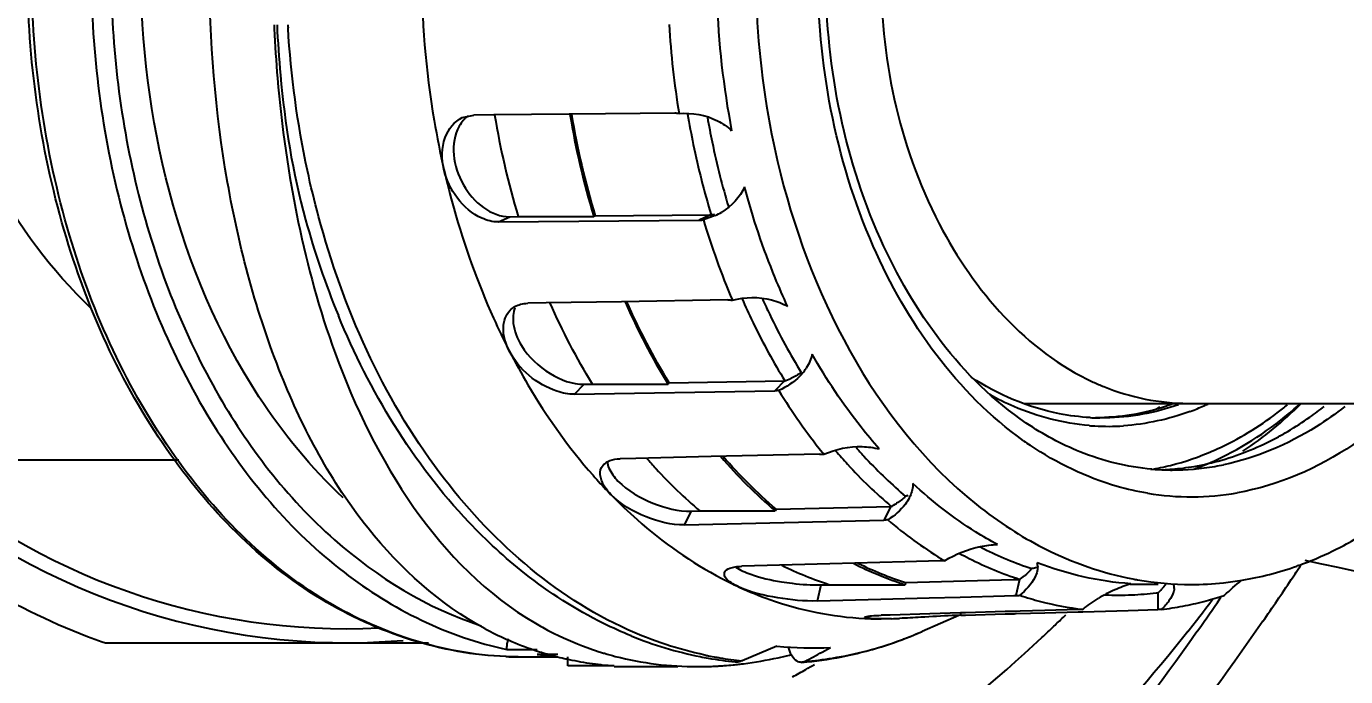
# Model space of a CAD drawing. Header units: millimetres. Extents: x 4086 to 8300, y 123 to 1549.
# Drawn here: x 6771.86 to 6790.64, y 787.95 to 797.21 of the extents above; entities that cross this region are included whole.
import ezdxf
from ezdxf import colors
from ezdxf.entities.mleader import LeaderData, LeaderLine
from ezdxf.math import Vec2, Vec3

# ---------------------------------------------------------------- set-up
doc = ezdxf.new("R2010")
doc.units = ezdxf.units.MM
doc.layers.add('20_ALL_FEATURES', color=7, linetype='Continuous')
doc.layers.add('多重引线', color=7, linetype='Continuous')
doc.styles.add('思源黑', font='SourceHanSansCN-Normal.ttf')

msp = doc.modelspace()

# ---------------------------------------------------------------- linework, layer by layer
at = {"color": 7, "linetype": 'Continuous'}
for p, q in [((6778.063, 795.9103), (6778.2278, 795.9467)), ((6778.5115, 795.9493), (6778.2278, 795.9467)), ((6779.5861, 795.9588), (6778.5115, 795.9493)), ((6779.6073, 795.959), (6779.5861, 795.9588)), ((6781.0882, 795.9721), (6779.6073, 795.959)), ((6779.9563, 794.5103), (6779.9351, 794.5006)), ((6779.9563, 794.5103), (6781.5999, 794.5249)), ((6781.5999, 794.5249), (6781.4378, 794.4504)), ((6781.6632, 794.5147), (6781.4976, 794.4551)), ((6778.5774, 794.4251), (6778.7394, 794.4995)), ((6778.5774, 794.4251), (6781.4378, 794.4504)), ((6778.7394, 794.4995), (6778.8605, 794.5006)), ((6778.8605, 794.5006), (6779.9351, 794.5006)), ((6779.2559, 793.2704), (6778.995, 793.266)), ((6780.3302, 793.2886), (6779.2559, 793.2704)), ((6781.8472, 793.3142), (6780.3302, 793.2886)), ((6779.66, 791.9716), (6779.7978, 792.1132)), ((6779.7978, 792.1132), (6779.9185, 792.1152)), ((6779.9185, 792.1152), (6780.9932, 792.1152)), ((6781.0112, 792.1337), (6780.9932, 792.1152)), ((6781.0112, 792.1337), (6782.65, 792.1615)), ((6782.65, 792.1615), (6782.5122, 792.0198)), ((6779.66, 791.9716), (6782.5122, 792.0198)), ((6787.2165, 791.6339), (6787.0973, 791.6346)), ((6774.027, 791.0316), (6769.5504, 791.0316)), ((6780.5352, 791.057), (6780.3104, 791.0517)), ((6781.6093, 791.0821), (6780.5352, 791.057)), ((6783.1498, 791.1181), (6781.6093, 791.0821)), ((6782.5337, 790.3345), (6784.1652, 790.3726)), ((6784.1652, 790.3726), (6784.0651, 790.1777)), ((6781.2257, 790.1113), (6781.3259, 790.3062)), ((6781.3259, 790.3062), (6781.446, 790.309)), ((6781.446, 790.309), (6782.5207, 790.309)), ((6782.5337, 790.3345), (6782.5207, 790.309)), ((6781.2257, 790.1113), (6784.0651, 790.1777)), ((6782.2237, 789.5256), (6782.0453, 789.5207)), ((6783.2975, 789.5553), (6782.2237, 789.5256)), ((6784.3668, 789.5849), (6783.2975, 789.5553)), ((6784.8685, 789.5987), (6784.3668, 789.5849)), ((6783.1213, 789.0263), (6783.1739, 789.2554)), ((6783.1739, 789.2554), (6783.2934, 789.2587)), ((6783.2934, 789.2587), (6784.3681, 789.2587)), ((6784.3749, 789.2887), (6784.3681, 789.2587)), ((6784.3749, 789.2887), (6785.9122, 789.3312)), ((6785.9122, 789.3312), (6785.9971, 789.3335)), ((6785.9971, 789.3335), (6785.9445, 789.1043)), ((6787.9741, 789.2616), (6787.5722, 789.2616)), ((6784.0235, 789.0512), (6784.7131, 789.0703)), ((6784.7131, 789.0703), (6785.154, 789.0825)), ((6785.154, 789.0825), (6785.787, 789.1)), ((6785.787, 789.1), (6785.9185, 789.1036)), ((6785.9185, 789.1036), (6785.9445, 789.1043)), ((6787.9664, 789.1458), (6787.9664, 788.9048)), ((6788.8162, 789.0057), (6788.868, 789.0807)), ((6783.1213, 789.0263), (6784.0235, 789.0512)), ((6785.7935, 788.8744), (6785.2293, 788.8579)), ((6785.925, 788.8782), (6785.7935, 788.8744)), ((6785.9511, 788.879), (6785.925, 788.8782)), ((6786.0082, 788.8806), (6785.9511, 788.879)), ((6786.3597, 788.8909), (6786.0082, 788.8806)), ((6786.8351, 788.9048), (6786.3597, 788.8909)), ((6786.3607, 788.8579), (6786.836, 788.8718)), ((6786.836, 788.8718), (6786.8991, 788.8736)), ((6786.8991, 788.8736), (6787.5449, 788.8925)), ((6787.5449, 788.8925), (6787.9664, 788.9048)), ((6784.1556, 788.8264), (6784.0298, 788.8228)), ((6784.7197, 788.8429), (6784.1556, 788.8264)), ((6785.135, 788.8216), (6784.6113, 788.5922)), ((6785.1602, 788.8558), (6784.7197, 788.8429)), ((6785.2293, 788.8579), (6785.1602, 788.8558)), ((6785.1612, 788.8228), (6785.1612, 788.8559)), ((6785.1612, 788.8228), (6785.2303, 788.8248)), ((6785.2303, 788.8248), (6785.7944, 788.8413)), ((6785.7944, 788.8413), (6785.926, 788.8451)), ((6785.926, 788.8451), (6785.952, 788.8459)), ((6785.952, 788.8459), (6786.3607, 788.8579)), ((6786.6234, 788.7966), (6786.6579, 788.8299)), ((6773.0021, 788.4316), (6777.5803, 788.4316)), ((6778.6972, 788.3364), (6779.1303, 788.3364)), ((6782.5449, 788.3827), (6782.0486, 788.1744)), ((6783.1873, 788.2981), (6783.3085, 788.3648)), ((6778.8592, 788.2316), (6779.4249, 788.2316)), ((6779.4253, 788.2658), (6779.1303, 788.2657)), ((6779.5663, 788.1032), (6779.5663, 788.2316)), ((6781.9514, 788.1599), (6781.9707, 788.1584)), ((6782.8995, 788.152), (6782.8875, 788.1516)), ((6780.2278, 788.1032), (6779.5663, 788.1032)), ((6780.2278, 788.0916), (6781.1337, 788.0916))]:
    msp.add_line(p, q, dxfattribs=at)
for centre, radius, start, end in [((6793.8394, 798.0169), 12.1581, 181.91033, 190.87006), ((6793.8814, 798.0217), 18.5151, 182.44593, 182.61485), ((6789.3941, 798.0262), 13.8381, 183.28214, 183.47132), ((6793.6937, 798.0149), 12.7096, 183.5134, 189.26699), ((6790.1564, 797.8964), 11.7952, 189.50317, 196.73179), ((6791.2338, 797.8971), 11.7981, 189.45724, 196.73119), ((6791.2119, 797.8968), 11.7541, 189.4911, 196.74509), ((6781.0917, 795.5311), 0.441, 82.4077, 90.45338), ((6793.1021, 797.9562), 11.9969, 189.57225, 191.66859), ((6793.1498, 797.9537), 11.7735, 189.98134, 191.70772), ((6792.8353, 797.9006), 11.7243, 191.66613, 194.21251), ((6792.9044, 797.9022), 11.5227, 191.70476, 194.17388), ((6792.5982, 797.8249), 11.2069, 194.17404, 196.49657), ((6792.4913, 797.8132), 11.3694, 194.21125, 196.81081), ((6781.3994, 795.6324), 1.1268, 280.01167, 283.29593), ((6781.2586, 795.3964), 0.97, 294.64116, 300.95801), ((6787.3567, 797.6404), 11.9571, 195.44053, 202.35345), ((6781.4346, 794.875), 0.4245, 270.43613, 278.53766), ((6792.0364, 797.606), 10.9997, 196.64575, 202.98131), ((6791.122, 797.3079), 9.9084, 203.68412, 205.73244), ((6791.195, 797.3071), 9.7096, 204.18697, 205.63477), ((6787.7269, 797.2069), 10.1108, 204.24593, 207.1782), ((6790.9502, 797.2262), 9.7182, 205.73828, 205.95274), ((6790.8648, 797.1469), 9.3426, 205.62501, 208.61133), ((6790.5117, 797.0042), 9.2267, 205.9046, 211.65732), ((6790.4427, 796.9167), 8.8618, 208.61172, 211.55304), ((6782.3114, 792.772), 0.7789, 315.7427, 319.71736), ((6782.3615, 792.7303), 0.7137, 319.67425, 327.20384), ((6782.2495, 793.2719), 1.1829, 289.58905, 294.52971), ((6785.142, 795.5853), 4.7452, 306.05657, 306.99631), ((6787.1678, 795.1271), 3.6265, 290.35965, 293.70469), ((6787.1391, 795.1935), 3.6988, 293.69811, 294.63264), ((6786.67, 795.6435), 4.9492, 307.30078, 309.45761), ((6787.3534, 795.5759), 4.8148, 305.28448, 308.29897), ((6787.2611, 794.7925), 3.2788, 265.27003, 266.64999), ((6787.1743, 794.7522), 3.1185, 266.84593, 268.58473), ((6787.2601, 794.7757), 3.262, 266.64998, 273.83886), ((6787.0771, 794.7498), 3.1137, 270.00184, 272.47609), ((6787.5089, 795.3542), 4.5439, 300.56608, 305.29933), ((6788.9011, 795.3163), 4.9145, 234.64839, 235.94625), ((6787.6272, 795.1571), 4.3141, 298.21324, 300.54369), ((6789.302, 796.0729), 7.8513, 218.85482, 219.14355), ((6788.9508, 795.9121), 7.3184, 220.42581, 222.43387), ((6789.0518, 795.9153), 7.1451, 221.13198, 222.49078), ((6787.192, 794.746), 3.9069, 284.17513, 293.656), ((6787.1324, 794.8905), 4.0631, 293.60734, 294.1375), ((6787.1236, 794.9101), 4.0847, 294.13733, 294.47078), ((6776.4139, 798.0316), 9.6, 227.14687, 274.81354), ((6776.4139, 798.0316), 9.4, 228.39908, 272.82957), ((6786.2454, 795.8713), 7.3496, 220.91599, 222.45131), ((6788.7014, 795.585), 6.6636, 222.43166, 229.15187), ((6787.2411, 794.5667), 3.721, 279.68541, 284.11844), ((6787.8739, 794.5015), 3.6099, 274.71199, 279.7469), ((6788.1707, 794.4941), 3.6024, 270.02039, 279.74633), ((6787.8559, 794.5981), 3.7082, 279.76804, 285.99553), ((6788.1623, 794.5437), 3.6528, 279.74566, 281.73701), ((6785.6165, 795.8186), 7.5768, 221.31106, 221.9153), ((6785.466, 795.6821), 7.3737, 221.90756, 224.21476), ((6785.8537, 795.5018), 6.8112, 222.38236, 229.67542), ((6788.1731, 794.2749), 3.3833, 265.09621, 268.28191), ((6788.1721, 794.2474), 3.3558, 268.28455, 269.99923), ((6787.8761, 794.479), 3.5874, 273.12719, 274.70639), ((6788.442, 794.3251), 3.8149, 260.65069, 279.90756), ((6783.5534, 791.4926), 1.2797, 298.41573, 302.81856), ((6788.4322, 795.285), 6.2605, 229.2194, 229.62918), ((6783.9449, 790.7426), 0.5431, 332.82127, 335.84617), ((6789.032, 794.9465), 5.8274, 231.26434, 237.13587), ((6776.4139, 798.0316), 10.2, 229.94844, 250.05156), ((6788.773, 794.5474), 5.3516, 237.14578, 242.81544), ((6788.2508, 794.2819), 5.0517, 292.34955, 297.92932), ((6788.1213, 794.5277), 5.3295, 297.92136, 301.56189), ((6787.8559, 794.4741), 5.6852, 238.51157, 239.04523), ((6787.6746, 794.357), 5.296, 241.47968, 243.12263), ((6787.5496, 794.0993), 5.0096, 243.06493, 252.03912), ((6787.8168, 794.3862), 5.1688, 242.56975, 243.19129), ((6787.7123, 794.1686), 4.9275, 243.13506, 251.83162), ((6788.6745, 794.3633), 5.1429, 242.85446, 243.30543), ((6784.8512, 794.0504), 5.0385, 243.66597, 251.99018), ((6785.9332, 794.0693), 5.0588, 242.94534, 251.97757), ((6785.9253, 794.064), 5.0207, 243.65758, 252.01375), ((6784.8983, 788.4645), 1.1346, 88.31755, 91.50853), ((6786.0224, 789.515), 0.2348, 3.9663, 13.69311), ((6788.3797, 793.9509), 4.6963, 284.55774, 289.5129), ((6760.3089, 809.0499), 35.5333, 326.2924, 326.70908), ((6788.3469, 794.0472), 4.798, 289.49782, 289.88109), ((6788.3423, 794.0599), 4.8115, 289.88103, 290.1416), ((6788.3296, 794.0944), 4.8483, 290.14313, 291.58748), ((6788.3143, 794.1332), 4.89, 291.58611, 292.04711), ((6788.3081, 794.1486), 4.9066, 292.04701, 292.32217), ((6784.2773, 794.1614), 5.434, 242.37521, 244.18363), ((6784.2343, 794.0729), 5.3355, 244.18577, 245.31961), ((6785.1617, 790.4654), 1.4112, 306.2267, 309.97448), ((6788.2157, 787.2563), 2.1117, 107.37274, 114.06022), ((6788.452, 793.7361), 4.4751, 259.1844, 260.06912), ((6788.4439, 793.6883), 4.4266, 260.06627, 269.97762), ((6788.4418, 793.6681), 4.4064, 270.00421, 276.02636), ((6788.4385, 793.6977), 4.4362, 276.02849, 279.48201), ((6788.4223, 793.7883), 4.5282, 279.49536, 284.55302), ((6758.1138, 810.5212), 38.1758, 325.20721, 326.28372), ((6785.9071, 790.5111), 1.4073, 271.52127, 273.85038), ((6787.5147, 793.7326), 4.8668, 251.88674, 255.52414), ((6788.227, 787.2213), 2.1482, 113.95343, 121.06135), ((6787.4085, 793.5738), 4.4637, 267.57612, 272.42439), ((6787.4071, 793.5962), 4.4861, 272.42855, 276.90232), ((6787.4047, 793.6179), 4.508, 276.89985, 277.25623), ((6786.8635, 790.3296), 1.6229, 312.80938, 315.75468), ((6788.0693, 789.2043), 0.1314, 0.0133, 6.26412), ((6787.4089, 793.7243), 4.8582, 284.47377, 287.64869), ((6787.3898, 793.7857), 4.9224, 287.64304, 288.10583), ((6787.4768, 793.5826), 4.7121, 255.51408, 262.94542), ((6786.9595, 784.5935), 4.3132, 90.81597, 91.6536), ((6788.1166, 783.8217), 5.0854, 91.05367, 91.69255), ((6787.4518, 793.5372), 4.6661, 277.0335, 280.77441), ((6787.4356, 793.6207), 4.7512, 280.77711, 284.47341), ((6748.8226, 816.7115), 48.6528, 324.66265, 325.28755), ((6770.1502, 802.9903), 23.2427, 322.28291, 323.13444), ((6781.431, 792.6875), 4.6087, 239.68005, 242.51579), ((6784.0299, 793.4029), 4.6313, 267.0907, 269.99867), ((6783.9286, 797.3977), 8.6274, 271.63487, 272.40155), ((6768.8168, 807.2952), 25.6763, 313.49466, 313.69062), ((6768.8104, 807.3018), 25.6855, 313.69062, 313.90797), ((6770.0807, 803.044), 23.3306, 321.72725, 322.28307), ((6780.5493, 792.6523), 4.5642, 241.74991, 245.9465), ((6781.3733, 792.5748), 4.4822, 242.50503, 250.03138), ((6782.5304, 793.6085), 5.4815, 247.87801, 258.6648), ((6782.3396, 793.7733), 5.6573, 288.7903, 293.67517), ((6782.4334, 793.5517), 5.4166, 290.24548, 290.87509), ((6782.3989, 793.6403), 5.5116, 290.8821, 293.66644), ((6768.8341, 807.2768), 25.6511, 312.9674, 313.22564), ((6768.8246, 807.287), 25.665, 313.22564, 313.49467), ((6773.0021, 788.6316), 0.2, 250.05156, 270), ((6780.5189, 792.586), 4.4913, 245.95645, 247.06796), ((6788.8933, 787.4014), 10.2401, 173.91282, 174.17263), ((6780.5116, 792.5688), 4.4726, 247.06844, 252.08644), ((6780.5186, 792.5901), 4.495, 252.08761, 254.9643), ((6781.3479, 792.5103), 4.4129, 250.05504, 252.17709), ((6781.3462, 792.5049), 4.4072, 252.17765, 252.61372), ((6783.0401, 793.2115), 4.8542, 264.14499, 273.17074), ((6782.4953, 793.3704), 5.2251, 279.27054, 290.29649), ((6782.4212, 793.5312), 5.4017, 281.1545, 288.79834), ((6778.8593, 793.2058), 4.9742, 267.98522, 269.99903), ((6779.7101, 793.1682), 4.9366, 263.25445, 265.47153), ((6780.5245, 792.6122), 4.5178, 254.96396, 256.69807), ((6780.5277, 792.6252), 4.5313, 256.69748, 257.09773), ((6780.5297, 792.6343), 4.5405, 257.09791, 257.96887), ((6780.5388, 792.6794), 4.5866, 257.97555, 262.17736), ((6780.5457, 792.7265), 4.6342, 262.17201, 262.71009), ((6780.5472, 792.7381), 4.6459, 262.71005, 263.16159), ((6780.5489, 792.7522), 4.6601, 263.16171, 263.85706), ((6781.3481, 792.511), 4.4136, 252.61393, 253.41121), ((6780.5528, 792.7908), 4.6988, 263.85927, 266.0333), ((6781.3556, 792.5368), 4.4404, 253.41265, 255.4843), ((6782.4833, 793.4074), 5.2751, 258.73729, 259.99151), ((6782.5563, 793.2027), 5.0539, 258.12644, 258.74001), ((6782.4711, 793.3353), 5.202, 259.9854, 264.26538), ((6782.5596, 793.2193), 5.0708, 258.7397, 259.94645), ((6782.5558, 793.1979), 5.0491, 259.94689, 260.57264), ((6782.5494, 793.1581), 5.0088, 260.56935, 264.26066), ((6781.3961, 793.3987), 5.3076, 274.2995, 275.68569), ((6781.3891, 793.4709), 5.3802, 275.68353, 276.10602), ((6781.3836, 793.5221), 5.4316, 276.10667, 276.94193), ((6781.3781, 793.5677), 5.4775, 276.94115, 277.22324), ((6781.3462, 793.7933), 5.7054, 277.25605, 282.28172), ((6781.2882, 794.0735), 5.9915, 282.25443, 283.85662), ((6781.2689, 794.1531), 6.0734, 283.85357, 284.09939), ((6782.4586, 793.3538), 5.2205, 274.8442, 281.12852), ((6753.7404, 842.0445), 61.2845, 298.459335, 298.717732), ((6782.5397, 793.1358), 4.9864, 274.65745, 279.20127), ((6771.4439, 808.0005), 23.0318, 299.98425, 300.34076), ((6781.4123, 793.104), 5.0124, 270.00653, 272.2941), ((6781.4087, 793.2067), 5.1152, 272.28808, 272.76666), ((6781.4065, 793.2518), 5.1604, 272.76699, 273.46773), ((6781.4028, 793.3112), 5.2198, 273.46799, 274.29792), ((6771.365, 808.1374), 23.1898, 299.45442, 299.98405)]:
    msp.add_arc(centre, radius, start, end, dxfattribs=at)
for points, knots in [([(6778.389, 788.6317), (6777.7438, 788.9783), (6776.5422, 790.0662), (6775.3481, 792.3154), (6774.6216, 795.0421), (6774.3779, 798.0315), (6774.6216, 801.0209), (6775.348, 803.7476), (6776.5421, 805.9969), (6777.7438, 807.0848), (6778.3891, 807.4314)], [0, 0, 0, 0, 0.1035675, 0.2218306, 0.355989, 0.4999979, 0.6439998, 0.7781569, 0.8964215, 1, 1, 1, 1]), ([(6778.6844, 788.2347), (6777.7682, 788.2669), (6775.8301, 788.9097), (6773.6221, 791.1867), (6772.2051, 794.3399), (6771.8766, 796.7367), (6771.8711, 797.9704)], [0, 0, 0, 0, 0.2121502, 0.4484048, 0.7145107, 1, 1, 1, 1]), ([(6778.8592, 788.2316), (6777.9447, 788.2316), (6775.9811, 788.8226), (6773.727, 791.089), (6772.2731, 794.2766), (6771.9353, 796.7133), (6771.9297, 797.9701)], [0, 0, 0, 0, 0.2095775, 0.4447277, 0.7119858, 1, 1, 1, 1]), ([(6772.7783, 797.967), (6772.7836, 796.8248), (6773.0659, 794.5993), (6774.2814, 791.6203), (6776.1693, 789.3575), (6777.8605, 788.5108), (6778.6972, 788.3364)], [0, 0, 0, 0, 0.2833001, 0.5495514, 0.7880153, 1, 1, 1, 1]), ([(6773.0609, 797.966), (6773.0658, 796.9079), (6773.3156, 794.8414), (6774.3867, 792.0426), (6776.0563, 789.8483), (6777.5659, 788.9229), (6778.3338, 788.6739)], [0, 0, 0, 0, 0.2805674, 0.5459189, 0.7859332, 1, 1, 1, 1]), ([(6776.369, 790.4965), (6775.91, 790.9205), (6774.1644, 793.0563), (6773.4852, 795.9236), (6773.4852, 798.0316)], [0, 0, 0, 0, 0.2286469, 1, 1, 1, 1]), ([(6777.482, 798.0316), (6777.482, 797.3085), (6777.5615, 796.3446), (6777.7492, 795.4019), (6777.8025, 795.1701)], [0, 0, 0, 0, 0.7524863, 1, 1, 1, 1]), ([(6786.0577, 791.3079), (6785.1051, 791.9837), (6783.577, 794.1533), (6783.1233, 796.6885), (6783.1233, 798.0316)], [0, 0, 0, 0, 0.4651184, 1, 1, 1, 1]), ([(6786.0956, 791.5592), (6785.171, 792.1831), (6783.6757, 794.2745), (6783.2352, 796.7224), (6783.2352, 798.0316)], [0, 0, 0, 0, 0.4600494, 1, 1, 1, 1]), ([(6782.2571, 797.3978), (6782.2936, 796.6886), (6782.6377, 794.1304), (6783.916, 791.5781), (6785.3856, 790.401)], [0, 0, 0, 0, 0.2738602, 1, 1, 1, 1]), ([(6775.3856, 797.1771), (6775.3963, 796.9418), (6775.4563, 796.0171), (6775.5863, 795.0964), (6775.728, 794.4199)], [0, 0, 0, 0, 0.2541254, 1, 1, 1, 1]), ([(6775.4248, 797.2327), (6775.436, 796.9936), (6775.4988, 796.0601), (6775.645, 795.1284), (6775.8311, 794.457)], [0, 0, 0, 0, 0.2556801, 1, 1, 1, 1]), ([(6776.0163, 794.5038), (6775.9579, 794.7201), (6775.7444, 795.6022), (6775.6228, 796.5062), (6775.5814, 797.1883)], [0, 0, 0, 0, 0.2469555, 1, 1, 1, 1]), ([(6777.8025, 795.1701), (6777.7684, 795.3185), (6777.7609, 795.6112), (6777.9499, 795.8584), (6778.0632, 795.9103)], [0, 0, 0, 0, 0.5499531, 1, 1, 1, 1]), ([(6778.0207, 795.7884), (6777.8855, 795.5447), (6777.9663, 794.9094), (6778.472, 794.4972), (6778.7394, 794.4995)], [0, 0, 0, 0, 0.510334, 1, 1, 1, 1]), ([(6777.8025, 795.1701), (6777.8449, 794.9852), (6778.0284, 794.2642), (6778.2803, 793.5602), (6778.508, 793.0549)], [0, 0, 0, 0, 0.2549533, 1, 1, 1, 1]), ([(6778.5774, 794.4251), (6778.4961, 794.4243), (6778.1249, 794.5219), (6777.8678, 794.8858), (6777.8025, 795.1701)], [0, 0, 0, 0, 0.2178279, 1, 1, 1, 1]), ([(6782.6964, 793.2224), (6782.6341, 793.3568), (6782.3927, 793.9103), (6782.2008, 794.4851), (6782.0829, 794.9252)], [0, 0, 0, 0, 0.2453615, 1, 1, 1, 1]), ([(6780.4228, 788.6158), (6779.3629, 789.093), (6777.4, 790.8516), (6776.3679, 793.2029), (6776.0163, 794.5038)], [0, 0, 0, 0, 0.4631138, 1, 1, 1, 1]), ([(6775.728, 794.4199), (6775.8603, 793.7882), (6776.4385, 791.6468), (6777.7263, 789.5149), (6779.1044, 788.7092)], [0, 0, 0, 0, 0.2879078, 1, 1, 1, 1]), ([(6781.8472, 793.3142), (6781.8575, 793.3144), (6781.8784, 793.3141), (6781.8992, 793.3125), (6781.9097, 793.3114)], [0, 0, 0, 0, 0.4934226, 1, 1, 1, 1]), ([(6778.9537, 789.4185), (6778.6718, 789.6405), (6777.55, 790.6742), (6776.7412, 792.0186), (6776.2981, 793.0929)], [0, 0, 0, 0, 0.2359264, 1, 1, 1, 1]), ([(6778.7325, 792.5887), (6778.6809, 792.6891), (6778.6139, 792.8891), (6778.6821, 793.1026), (6778.7443, 793.1666)], [0, 0, 0, 0, 0.5584871, 1, 1, 1, 1]), ([(6778.7894, 792.9807), (6778.8026, 792.8696), (6778.923, 792.5792), (6779.2746, 792.2488), (6779.6297, 792.1104), (6779.7978, 792.1132)], [0, 0, 0, 0, 0.2372403, 0.6432798, 1, 1, 1, 1]), ([(6778.7325, 792.5887), (6778.8166, 792.4249), (6779.1601, 791.8001), (6779.5762, 791.214), (6779.9253, 790.8168)], [0, 0, 0, 0, 0.2582397, 1, 1, 1, 1]), ([(6779.66, 791.9716), (6779.576, 791.9701), (6779.1984, 792.0478), (6778.868, 792.325), (6778.7325, 792.5887)], [0, 0, 0, 0, 0.2207772, 1, 1, 1, 1]), ([(6784.0011, 791.1915), (6783.9122, 791.2923), (6783.5588, 791.7168), (6783.2518, 792.1794), (6783.0455, 792.5428)], [0, 0, 0, 0, 0.2433141, 1, 1, 1, 1]), ([(6787.0027, 791.6384), (6786.857, 791.6464), (6786.2606, 791.7207), (6785.6906, 791.9652), (6785.3106, 792.213)], [0, 0, 0, 0, 0.2434541, 1, 1, 1, 1]), ([(6782.571, 792.0242), (6782.5614, 792.0229), (6782.5418, 792.0209), (6782.5222, 792.02), (6782.5122, 792.0198)], [0, 0, 0, 0, 0.491554, 1, 1, 1, 1]), ([(6786.9907, 791.5249), (6786.6231, 791.5553), (6786.1309, 791.683), (6785.6856, 791.9033), (6785.574, 791.9654)], [0, 0, 0, 0, 0.7427786, 1, 1, 1, 1]), ([(6788.4788, 790.9036), (6788.6121, 790.9519), (6789.1527, 791.1803), (6789.6433, 791.5205), (6789.9743, 791.8172)], [0, 0, 0, 0, 0.2417796, 1, 1, 1, 1]), ([(6790.633, 791.7974), (6790.5016, 791.6936), (6789.9784, 791.3214), (6789.37, 791.0638), (6788.9053, 790.9673)], [0, 0, 0, 0, 0.2607746, 1, 1, 1, 1]), ([(6791.2506, 791.6437), (6791.0908, 791.5033), (6790.455, 791.0054), (6789.6844, 790.6701), (6789.0984, 790.5671)], [0, 0, 0, 0, 0.2633178, 1, 1, 1, 1]), ([(6787.8223, 790.5609), (6787.6767, 790.585), (6787.0856, 790.7184), (6786.5283, 790.9883), (6786.1492, 791.2446)], [0, 0, 0, 0, 0.2437984, 1, 1, 1, 1]), ([(6783.1498, 791.1181), (6783.1601, 791.1184), (6783.1811, 791.1183), (6783.2021, 791.1173), (6783.2128, 791.1166)], [0, 0, 0, 0, 0.490842, 1, 1, 1, 1]), ([(6780.1811, 790.5401), (6780.1494, 790.5726), (6780.0597, 790.6753), (6780.0028, 790.8427), (6780.0464, 790.9275)], [0, 0, 0, 0, 0.3223878, 1, 1, 1, 1]), ([(6780.2803, 790.7349), (6780.4173, 790.5939), (6780.7601, 790.4005), (6781.1398, 790.3019), (6781.3259, 790.3062)], [0, 0, 0, 0, 0.5136607, 1, 1, 1, 1]), ([(6785.6856, 789.8302), (6785.5793, 789.8872), (6785.1506, 790.1362), (6784.7564, 790.4429), (6784.4816, 790.6978)], [0, 0, 0, 0, 0.2435556, 1, 1, 1, 1]), ([(6780.1811, 790.5401), (6780.3005, 790.4174), (6780.7777, 789.9605), (6781.3242, 789.5738), (6781.7577, 789.347)], [0, 0, 0, 0, 0.2592447, 1, 1, 1, 1]), ([(6781.2257, 790.1113), (6781.0398, 790.1069), (6780.6604, 790.2059), (6780.3182, 790.3993), (6780.1811, 790.5401)], [0, 0, 0, 0, 0.4861583, 1, 1, 1, 1]), ([(6784.428, 790.4945), (6784.4124, 790.464), (6784.3333, 790.3396), (6784.2176, 790.2421), (6784.1229, 790.1814)], [0, 0, 0, 0, 0.233633, 1, 1, 1, 1]), ([(6784.412, 790.5293), (6784.4066, 790.5266), (6784.3951, 790.5215), (6784.3832, 790.5172), (6784.3771, 790.5153)], [0, 0, 0, 0, 0.4860756, 1, 1, 1, 1]), ([(6784.1229, 790.1814), (6784.1135, 790.1804), (6784.0943, 790.1787), (6784.075, 790.1779), (6784.0651, 790.1777)], [0, 0, 0, 0, 0.4881938, 1, 1, 1, 1]), ([(6782.0582, 789.4534), (6782.096, 789.436), (6782.2733, 789.3663), (6782.4603, 789.3245), (6782.6069, 789.3003)], [0, 0, 0, 0, 0.2186573, 1, 1, 1, 1]), ([(6786.2497, 789.4492), (6786.2429, 789.4192), (6786.1911, 789.2851), (6786.0873, 789.1786), (6786.0016, 789.107)], [0, 0, 0, 0, 0.2155914, 1, 1, 1, 1]), ([(6786.256, 789.4872), (6786.2553, 789.4809), (6786.2537, 789.4681), (6786.2512, 789.4555), (6786.2497, 789.4492)], [0, 0, 0, 0, 0.495328, 1, 1, 1, 1]), ([(6786.2566, 789.5313), (6786.2572, 789.524), (6786.2575, 789.5093), (6786.2567, 789.4946), (6786.256, 789.4872)], [0, 0, 0, 0, 0.4959567, 1, 1, 1, 1]), ([(6780.4662, 788.5305), (6780.3333, 788.5844), (6779.7989, 788.825), (6779.3011, 789.1448), (6778.9537, 789.4185)], [0, 0, 0, 0, 0.2448931, 1, 1, 1, 1]), ([(6781.796, 789.4097), (6781.7959, 789.4125), (6781.796, 789.418), (6781.7969, 789.4234), (6781.7975, 789.4261)], [0, 0, 0, 0, 0.5036737, 1, 1, 1, 1]), ([(6782.0064, 789.2248), (6781.9761, 789.2387), (6781.8967, 789.2807), (6781.7984, 789.3483), (6781.796, 789.4097)], [0, 0, 0, 0, 0.3513127, 1, 1, 1, 1]), ([(6782.6069, 789.3003), (6782.6585, 789.2918), (6782.8463, 789.2654), (6783.0365, 789.2516), (6783.1739, 789.2554)], [0, 0, 0, 0, 0.2755385, 1, 1, 1, 1]), ([(6788.1852, 789.2629), (6788.1892, 789.2563), (6788.1958, 789.2419), (6788.1991, 789.2265), (6788.1999, 789.2186)], [0, 0, 0, 0, 0.4946629, 1, 1, 1, 1]), ([(6782.0064, 789.2248), (6782.1495, 789.1591), (6782.7207, 788.9264), (6783.3363, 788.8009), (6783.7948, 788.7776)], [0, 0, 0, 0, 0.2553718, 1, 1, 1, 1]), ([(6783.1213, 789.0263), (6782.9328, 789.021), (6782.5544, 789.0597), (6782.1797, 789.1452), (6782.0064, 789.2248)], [0, 0, 0, 0, 0.4971269, 1, 1, 1, 1]), ([(6788.2007, 789.2043), (6788.2007, 789.1911), (6788.1914, 789.1266), (6788.1565, 789.0694), (6788.1267, 789.0278)], [0, 0, 0, 0, 0.20591, 1, 1, 1, 1]), ([(6789.4646, 788.7377), (6788.4111, 787.221), (6786.1472, 784.2814), (6782.0743, 780.4697), (6777.3828, 777.4662), (6774.0095, 775.931), (6772.2842, 775.2774)], [0, 0, 0, 0, 0.2498092, 0.5002898, 0.7504322, 1, 1, 1, 1]), ([(6783.7955, 788.7937), (6783.7955, 788.7996), (6783.8246, 788.8057), (6783.8406, 788.8093), (6783.8557, 788.8113)], [0, 0, 0, 0, 0.2786839, 1, 1, 1, 1]), ([(6783.8563, 788.7779), (6783.841, 788.7794), (6783.8251, 788.7825), (6783.7955, 788.7878), (6783.7955, 788.7937)], [0, 0, 0, 0, 0.7231161, 1, 1, 1, 1]), ([(6783.8557, 788.8113), (6783.867, 788.8127), (6783.9248, 788.8188), (6783.983, 788.8214), (6784.0298, 788.8228)], [0, 0, 0, 0, 0.1945493, 1, 1, 1, 1]), ([(6784.0298, 788.7716), (6784.0123, 788.7716), (6783.9544, 788.7721), (6783.8964, 788.7739), (6783.8563, 788.7779)], [0, 0, 0, 0, 0.3025207, 1, 1, 1, 1]), ([(6785.1612, 788.8228), (6785.1208, 788.8216), (6784.932, 788.8141), (6784.7435, 788.8023), (6784.5953, 788.7937)], [0, 0, 0, 0, 0.2139966, 1, 1, 1, 1]), ([(6788.3968, 788.5929), (6787.3874, 787.3135), (6782.8342, 782.6542), (6776.7131, 779.7007), (6772.0095, 778.5123)], [0, 0, 0, 0, 0.2514516, 1, 1, 1, 1]), ([(6772.0259, 775.8698), (6773.6712, 776.4955), (6776.8862, 777.9565), (6781.3734, 780.7833), (6785.2989, 784.3614), (6787.4924, 787.1337), (6788.5116, 788.5712)], [0, 0, 0, 0, 0.2499085, 0.4998445, 0.749835, 1, 1, 1, 1]), ([(6777.0982, 782.9825), (6778.793, 783.5897), (6782.0903, 785.1002), (6784.9993, 787.2791), (6786.3174, 788.5069)], [0, 0, 0, 0, 0.4998489, 1, 1, 1, 1]), ([(6778.6972, 788.3364), (6778.6972, 788.3401), (6778.6995, 788.3751), (6778.703, 788.4099), (6778.7062, 788.4411)], [0, 0, 0, 0, 0.1065671, 1, 1, 1, 1]), ([(6782.8875, 788.1516), (6782.8688, 788.1522), (6782.7723, 788.1855), (6782.7287, 788.292), (6782.7087, 788.3682)], [0, 0, 0, 0, 0.1923226, 1, 1, 1, 1]), ([(6782.9446, 788.1659), (6782.9374, 788.162), (6782.9236, 788.1542), (6782.9069, 788.1519), (6782.8996, 788.1539)], [0, 0, 0, 0, 0.5196187, 1, 1, 1, 1])]:
    msp.add_open_spline(points, degree=3, knots=knots, dxfattribs=at)
for points in [[(6778.1466, 795.9372), (6778.0951, 795.8976), (6778.0522, 795.8452), (6778.0207, 795.7884)], [(6781.15, 795.9683), (6781.3348, 795.9839), (6781.5317, 795.95), (6781.697, 795.8657)], [(6781.697, 795.8657), (6781.7703, 795.8283), (6781.8394, 795.7805), (6781.8994, 795.7241)], [(6772.7743, 793.1981), (6772.2138, 793.7313), (6771.7351, 794.3669), (6771.3838, 795.0561)], [(6782.0829, 794.9252), (6782.0189, 794.7765), (6781.8964, 794.6479), (6781.7576, 794.5645)], [(6778.7443, 793.1666), (6778.7843, 793.2078), (6778.8384, 793.2374), (6778.8939, 793.2523)], [(6778.813, 793.2), (6778.7862, 793.1315), (6778.7807, 793.0537), (6778.7894, 792.9807)], [(6778.8939, 793.2523), (6778.9268, 793.2611), (6778.961, 793.2654), (6778.995, 793.266)], [(6779.9185, 792.1152), (6779.6905, 792.4849), (6779.4893, 792.8722), (6779.314, 793.2696)], [(6780.3807, 793.2878), (6780.5578, 792.884), (6780.7617, 792.4906), (6780.9932, 792.1152)], [(6781.0112, 792.1337), (6780.783, 792.5034), (6780.5818, 792.8906), (6780.4066, 793.2881)], [(6781.9097, 793.3114), (6782.0896, 793.3586), (6782.2878, 793.3618), (6782.4678, 793.3146)], [(6782.4678, 793.3146), (6782.5473, 793.2938), (6782.625, 793.263), (6782.6964, 793.2224)], [(6783.0455, 792.5428), (6783.03, 792.4725), (6783.0003, 792.4043), (6782.9614, 792.3437)], [(6782.8911, 792.2795), (6782.8434, 792.2475), (6782.7928, 792.2196), (6782.7406, 792.1957)], [(6782.8692, 792.2285), (6782.7852, 792.1421), (6782.6808, 792.0738), (6782.571, 792.0242)], [(6782.571, 792.0242), (6782.758, 791.7197), (6782.9637, 791.4256), (6783.1879, 791.1473)], [(6788.0941, 791.7994), (6787.7681, 791.6932), (6787.4215, 791.636), (6787.0787, 791.6361)], [(6788.2647, 791.8216), (6787.9297, 791.7043), (6787.5714, 791.6384), (6787.2165, 791.6339)], [(6788.4295, 791.7272), (6788.1254, 791.6144), (6787.8021, 791.5428), (6787.4785, 791.5211)], [(6788.1649, 791.8275), (6788.1411, 791.8189), (6788.1171, 791.8107), (6788.093, 791.8027)], [(6788.8156, 791.1924), (6789.118, 791.33), (6789.4049, 791.5054), (6789.6692, 791.7067)], [(6789.1808, 791.16), (6789.4787, 791.3567), (6789.7559, 791.5872), (6790.0083, 791.8396)], [(6786.8591, 791.1511), (6786.5914, 791.2588), (6786.3348, 791.3977), (6786.0956, 791.5592)], [(6788.8777, 791.0335), (6789.1508, 791.1116), (6789.4164, 791.2213), (6789.6668, 791.3556)], [(6783.2128, 791.1166), (6783.3822, 791.1919), (6783.573, 791.2306), (6783.7584, 791.2252)], [(6783.7584, 791.2252), (6783.84, 791.2228), (6783.922, 791.212), (6784.0011, 791.1915)], [(6787.8838, 790.904), (6787.5338, 790.934), (6787.1851, 791.0199), (6786.8591, 791.1511)], [(6780.0464, 790.9275), (6780.0696, 790.9727), (6780.1158, 791.007), (6780.1631, 791.0253)], [(6780.1269, 791.015), (6780.1296, 790.9821), (6780.1388, 790.9495), (6780.1517, 790.919)], [(6780.1631, 791.0253), (6780.2096, 791.0433), (6780.2605, 791.0506), (6780.3104, 791.0517)], [(6781.7449, 791.0823), (6781.9829, 790.8053), (6782.242, 790.5449), (6782.5207, 790.309)], [(6782.5337, 790.3345), (6782.2632, 790.5633), (6782.0112, 790.8153), (6781.7792, 791.0831)], [(6783.5494, 790.9741), (6783.7442, 790.761), (6783.9524, 790.5592), (6784.173, 790.3729)], [(6780.1517, 790.919), (6780.1807, 790.85), (6780.2281, 790.7886), (6780.2803, 790.7349)], [(6784.4816, 790.6978), (6784.4808, 790.6371), (6784.4653, 790.5758), (6784.4405, 790.5204)], [(6784.3771, 790.5153), (6784.3364, 790.4793), (6784.2926, 790.4466), (6784.247, 790.4172)], [(6784.1229, 790.1814), (6784.3627, 789.9776), (6784.618, 789.7905), (6784.8864, 789.6261)], [(6785.4423, 789.8021), (6785.5223, 789.8183), (6785.604, 789.8282), (6785.6856, 789.8302)], [(6784.9317, 789.5986), (6785.0865, 789.6967), (6785.2627, 789.7658), (6785.4423, 789.8021)], [(6786.3642, 789.7686), (6786.7571, 789.5711), (6787.1803, 789.423), (6787.6123, 789.3405)], [(6781.7975, 789.4261), (6781.8052, 789.4593), (6781.8423, 789.4819), (6781.8742, 789.4937)], [(6781.8742, 789.4937), (6781.8978, 789.5024), (6781.9225, 789.508), (6781.9472, 789.512)], [(6781.9472, 789.512), (6781.9796, 789.5173), (6782.0125, 789.5198), (6782.0453, 789.5207)], [(6781.9576, 789.5077), (6781.9896, 789.4871), (6782.0236, 789.4693), (6782.0582, 789.4534)], [(6786.1758, 789.4868), (6786.1425, 789.45), (6786.1062, 789.4159), (6786.0683, 789.3839)], [(6786.2436, 789.5048), (6786.2226, 789.4945), (6786.1989, 789.4902), (6786.1758, 789.4868)], [(6787.5852, 789.2717), (6787.1303, 789.3025), (6786.6759, 789.4065), (6786.2505, 789.5706)], [(6797.5794, 787.9495), (6795.08, 788.5225), (6792.5717, 789.056), (6790.0668, 789.6045)], [(6788.0847, 789.2617), (6788.066, 789.2395), (6788.0464, 789.218), (6788.0261, 789.1972)], [(6788.9196, 789.107), (6788.995, 789.1837), (6789.0765, 789.2546), (6789.1607, 789.3215)], [(6786.8981, 788.9062), (6786.9674, 788.9635), (6787.0416, 789.0151), (6787.1186, 789.0615)], [(6788.1267, 789.0278), (6788.0957, 788.9845), (6788.0603, 788.9443), (6788.0231, 788.9062)], [(6784.1748, 788.7739), (6784.1264, 788.7725), (6784.0781, 788.7716), (6784.0298, 788.7716)], [(6784.5953, 788.7937), (6784.4936, 788.7878), (6784.3919, 788.7822), (6784.2901, 788.7779)], [(6781.5164, 788.2569), (6781.141, 788.3359), (6780.7727, 788.4583), (6780.4228, 788.6158)], [(6780.2426, 788.2381), (6780.6232, 788.1396), (6781.0197, 788.0916), (6781.4128, 788.0916)], [(6781.9707, 788.1584), (6781.9967, 788.1584), (6782.0269, 788.1624), (6782.0455, 788.1806)]]:
    msp.add_open_spline(points, degree=3, dxfattribs=at)
at = {"layer": '20_ALL_FEATURES', "color": 7, "linetype": 'Continuous'}
msp.add_line((6786.0684, 791.8407), (6991.6826, 791.8407), dxfattribs=at)
msp.add_arc((6788.5041, 795.3117), 3.486, 245.31743, 247.9901, dxfattribs=at)
msp.add_open_spline([(6784.0191, 798.0407), (6784.0191, 796.7943), (6784.4705, 794.4683), (6786.0964, 792.5815), (6787.0484, 792.1441)], degree=3, knots=[0, 0, 0, 0, 0.5433242, 1, 1, 1, 1], dxfattribs=at)
msp.add_open_spline([(6787.1977, 792.0797), (6787.5775, 791.9262), (6787.9935, 791.8407), (6788.4031, 791.8407)], degree=3, dxfattribs=at)

# ---------------------------------------------------------------- leaders
at = {"layer": '多重引线'}
ml = msp.add_multileader_mtext('Standard', dxfattribs=at)
ml.set_content('DB15', style='思源黑')
ml.set_leader_properties()
ml.build(insert=Vec2(0, 0))
ml.multileader.update_dxf_attribs({"text_left_attachment_type": 5, "text_right_attachment_type": 5, "dogleg_length": 1, "arrow_head_size": 6})
ctx = ml.context
ctx.base_point, ctx.char_height, ctx.arrow_head_size, ctx.plane_origin = Vec3(6781.9869, 723.533), 7, 6, Vec3(6755.0938, 788.8616)
ctx.left_attachment, ctx.right_attachment = 5, 5
notes = []
notes.append((ctx, [(0, (1, 1, 0), (6780.9869, 723.533), (1, 0), 1, [(0, [(6755.0938, 788.8616)], 0, [])])]))
ctx.mtext.insert, ctx.mtext.flow_direction = Vec3(6783.9869, 730.659), 5
for ctx, leaders in notes:
    for number, flags, end, landing, length, lines in leaders:
        leader = LeaderData()
        leader.index, (leader.has_last_leader_line, leader.has_dogleg_vector, leader.attachment_direction) = number, flags
        leader.last_leader_point, leader.dogleg_vector, leader.dogleg_length = Vec3(end), Vec3(landing), length
        for number, points, colour, breaks in lines:
            line = LeaderLine()
            line.index, line.vertices, line.color, line.breaks = number, Vec3.list(points), colors.encode_raw_color(colour), breaks
            leader.lines.append(line)
        ctx.leaders.append(leader)

doc.saveas('drawing.dxf')
